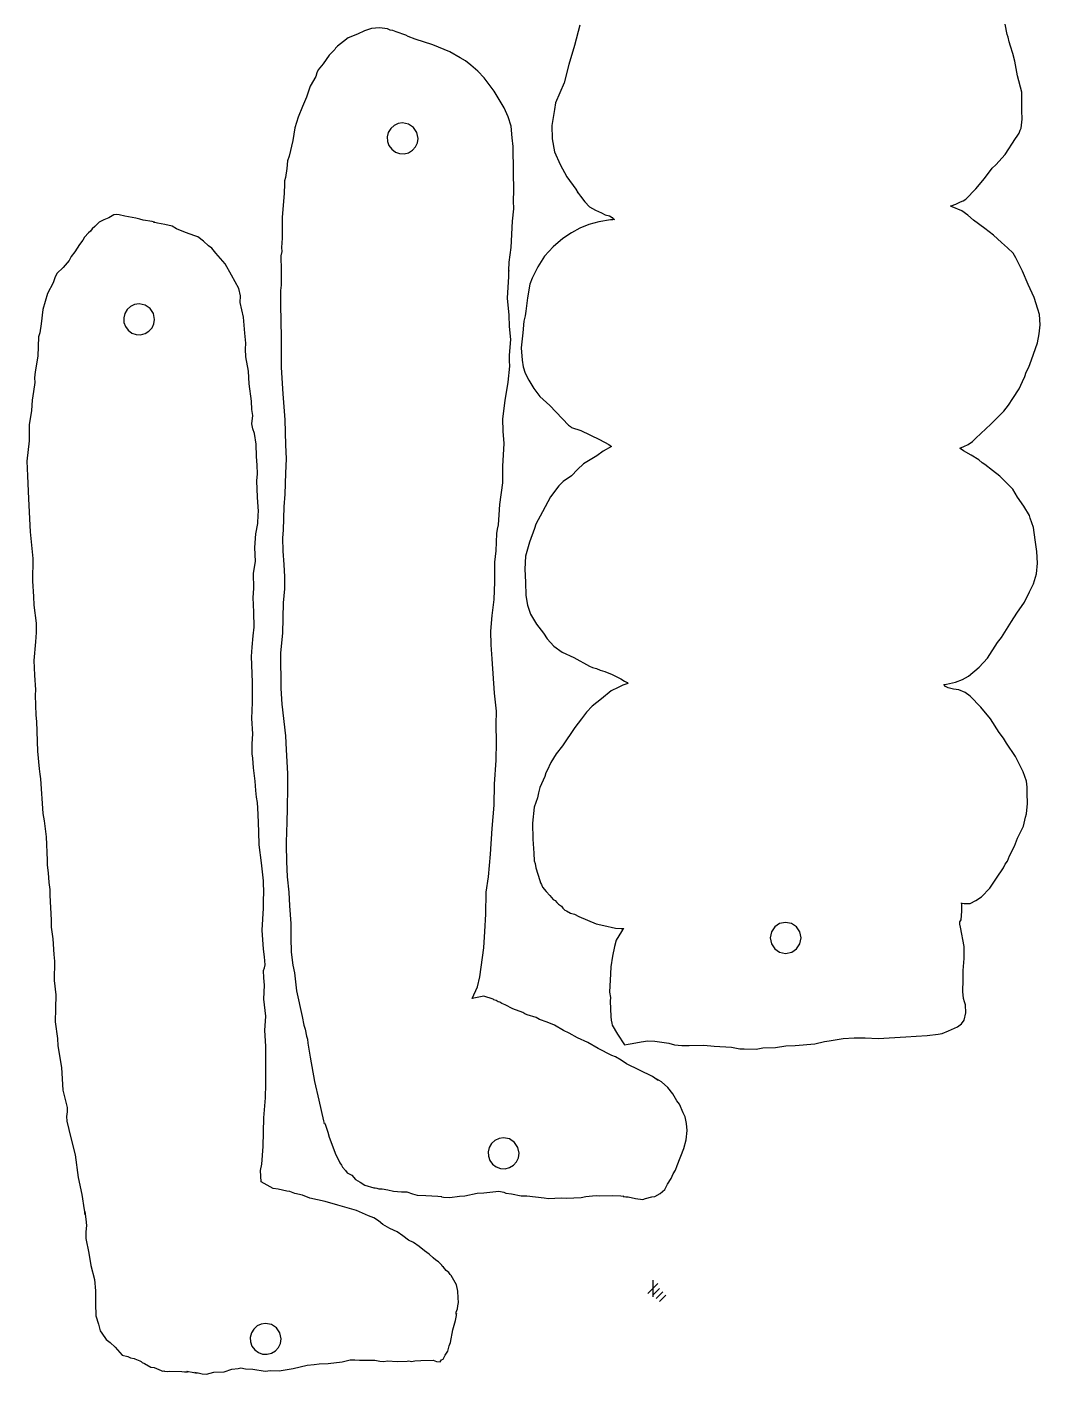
# Model space of a CAD drawing. Extents: x -104 to 747, y 152 to 800.
# Drawn here: x -101 to 62.5, y 283.2 to 500.7 of the extents above; entities that cross this region are included whole.
import ezdxf

# ---------------------------------------------------------------- set-up
doc = ezdxf.new("R2010")
doc.units = 0

msp = doc.modelspace()

# ---------------------------------------------------------------- linework, layer by layer
for p, q in [((-45.3972, 500.505), (-46.558588, 500.12275)), ((-44.118112, 500.583), (-45.3972, 500.505)), ((-42.8475, 500.424), (-44.118112, 500.583)), ((-42.8471, 500.419), (-42.8475, 500.424)), ((-42.4039, 500.24), (-42.8471, 500.419)), ((-11.7785, 501.058), (-12.6687, 497.771)), ((57.1965, 499.504), (56.8695, 501.189)), ((-49.9165, 498.381), (-50.8884, 497.656)), ((-49.1943, 498.982), (-49.9165, 498.381)), ((-47.6722, 499.598), (-49.1943, 498.982)), ((-46.558588, 500.12275), (-47.6722, 499.598)), ((-41.9471, 500.192), (-42.4039, 500.24)), ((-41.4112, 499.968), (-41.9471, 500.192)), ((-39.8618, 499.422), (-41.4112, 499.968)), ((-39.4897, 499.208), (-39.8618, 499.422)), ((-38.3645, 498.793), (-39.4897, 499.208)), ((-35.534325, 497.85375), (-38.3645, 498.793)), ((57.3779, 499.079), (57.1965, 499.504)), ((57.540762, 498.358875), (57.3779, 499.079)), ((57.7238, 497.623), (57.540762, 498.358875)), ((-52.2334, 496.212), (-53.2324, 494.782)), ((-51.3217, 497.099), (-52.2334, 496.212)), ((-51.207725, 497.332125), (-51.3217, 497.099)), ((-50.8884, 497.656), (-51.207725, 497.332125)), ((-32.7742, 496.751), (-35.534325, 497.85375)), ((-31.1168, 495.768), (-32.7742, 496.751)), ((-12.6687, 497.771), (-13.5778, 494.679)), ((58.122838, 496.43525), (57.7238, 497.623)), ((58.4327, 495.219), (58.122838, 496.43525)), ((-53.2324, 494.782), (-53.9959, 493.836)), ((-30.2428, 495.278), (-31.1168, 495.768)), ((-29.3975, 494.59), (-30.2428, 495.278)), ((-28.238712, 493.62875), (-29.3975, 494.59)), ((-13.5778, 494.679), (-14.3229, 491.735)), ((58.8689, 492.847), (58.4327, 495.219)), ((-54.4087, 492.756), (-55.3112, 491.165)), ((-54.232713, 493.329375), (-54.4087, 492.756)), ((-53.9959, 493.836), (-54.232713, 493.329375)), ((-27.2078, 492.531), (-28.238712, 493.62875)), ((-25.6325, 490.382), (-27.2078, 492.531)), ((-14.3229, 491.735), (-15.008125, 490.11925)), ((59.5594, 490.197), (58.8689, 492.847)), ((-55.3112, 491.165), (-55.8804, 489.425)), ((-23.97525, 487.672375), (-25.6325, 490.382)), ((-15.008125, 490.11925), (-15.686, 488.496)), ((59.5594, 489.199), (59.5594, 490.197)), ((-56.5655, 487.876), (-57.2395, 486.17975)), ((-55.8804, 489.425), (-56.5655, 487.876)), ((-23.339891, 486.217391), (-23.97525, 487.672375)), ((-15.8674, 487.416), (-16.3037, 484.815)), ((-15.686, 488.496), (-15.8674, 487.416)), ((59.5763, 487.253), (59.5594, 489.199)), ((-57.2395, 486.17975), (-57.7782, 484.44)), ((-40.3866, 485.247), (-41.119625, 485.13725)), ((-39.429838, 485.056875), (-40.3866, 485.247)), ((-22.8652, 484.695), (-23.339891, 486.217391)), ((59.4491, 484.406), (59.602475, 485.82575)), ((59.602475, 485.82575), (59.5763, 487.253)), ((-57.7782, 484.44), (-58.1187, 482.429)), ((-42.6962, 483.704), (-42.875341, 482.984891)), ((-42.314287, 484.339125), (-42.6962, 483.704)), ((-41.775475, 484.82575), (-42.314287, 484.339125)), ((-41.119625, 485.13725), (-41.775475, 484.82575)), ((-38.6188, 484.515), (-39.429838, 485.056875)), ((-38.076863, 483.704125), (-38.6188, 484.515)), ((-37.8866, 482.747), (-38.076863, 483.704125)), ((-22.6832, 482.82), (-22.8652, 484.695)), ((-16.3037, 484.815), (-16.2678, 482.662875)), ((58.5226, 482.738), (58.813, 483.081)), ((58.813, 483.081), (59.138363, 483.617)), ((59.138363, 483.617), (59.2859, 484.063)), ((59.2859, 484.063), (59.4491, 484.406)), ((-58.1187, 482.429), (-58.7296, 479.901)), ((-42.875341, 482.984891), (-42.8385, 482.259875)), ((-42.8385, 482.259875), (-42.595034, 481.575922)), ((-42.595034, 481.575922), (-42.1543, 480.98)), ((-42.1543, 480.98), (-41.558328, 480.53925)), ((-39.4298, 480.438), (-38.794602, 480.819875)), ((-38.794602, 480.819875), (-38.307913, 481.3585)), ((-38.307913, 481.3585), (-37.996367, 482.014125)), ((-37.996367, 482.014125), (-37.8866, 482.747)), ((-22.5564, 481.417), (-22.6832, 482.82)), ((-22.5058, 477.31), (-22.5564, 481.417)), ((-16.2678, 482.662875), (-15.8674, 480.579)), ((56.8685, 480.17), (58.5226, 482.738)), ((-58.9533, 479.107), (-59.0878, 477.874)), ((-58.7296, 479.901), (-58.9533, 479.107)), ((-41.558328, 480.53925), (-40.87425, 480.29575)), ((-40.87425, 480.29575), (-40.149072, 480.258875)), ((-40.149072, 480.258875), (-39.4298, 480.438)), ((-15.8674, 480.579), (-14.97225, 478.52575)), ((55.3781, 478.469), (56.8685, 480.17)), ((-59.0878, 477.874), (-59.3212, 476.408)), ((-22.4453, 474.349), (-22.5058, 477.31)), ((-14.97225, 478.52575), (-13.8869, 476.555)), ((-13.8869, 476.555), (-12.4325, 474.559)), ((53.5419, 476.244), (54.7962, 477.929)), ((54.7962, 477.929), (55.3781, 478.469)), ((-59.4608, 475.404), (-59.5285, 473.862)), ((-59.3212, 476.408), (-59.4635, 475.879)), ((-59.4635, 475.879), (-59.4608, 475.404)), ((-22.5069, 472.661), (-22.4453, 474.349)), ((-12.4325, 474.559), (-12.029286, 473.889344)), ((50.525, 472.94), (52.1244, 474.576)), ((52.1244, 474.576), (53.5419, 476.244)), ((-59.5285, 473.862), (-59.8516, 470.003)), ((-22.4565, 471.353), (-22.5069, 472.661)), ((-12.112063, 473.96275), (-12.159758, 474.044031)), ((-12.159758, 474.044031), (-11.6513, 473.398)), ((-12.029286, 473.889344), (-12.112063, 473.96275)), ((-11.6513, 473.398), (-10.999337, 472.504875)), ((-10.999337, 472.504875), (-10.2333, 471.713)), ((48.1444, 471.861), (48.91795, 472.142625)), ((48.91795, 472.142625), (49.6528, 472.515)), ((49.6528, 472.515), (50.093587, 472.649125)), ((50.093587, 472.649125), (50.525, 472.94)), ((-87.7988, 469.942), (-88.5958, 469.601875)), ((-87.0211, 470.413), (-87.7988, 469.942)), ((-86.584008, 470.478437), (-87.0217, 470.414)), ((-87.0217, 470.414), (-87.0211, 470.413)), ((-86.123713, 470.41275), (-86.584008, 470.478437)), ((-85.2489, 470.164), (-86.123713, 470.41275)), ((-83.4458, 469.854), (-85.2489, 470.164)), ((-59.8516, 470.003), (-59.8122, 466.649)), ((-22.6521, 469.381), (-22.4565, 471.353)), ((-10.2333, 471.713), (-9.275173, 471.1805)), ((-9.275173, 471.1805), (-8.27053, 470.732)), ((-8.27053, 470.732), (-7.70728, 470.421)), ((-7.70728, 470.421), (-7.01641, 470.225)), ((-7.01641, 470.225), (-6.54354, 469.963)), ((-6.54354, 469.963), (-6.387254, 469.735)), ((48.0354, 471.811), (48.1444, 471.861)), ((48.1076, 471.811), (48.0354, 471.811)), ((48.3262, 471.713), (48.1076, 471.811)), ((49.8528, 471.042), (48.3262, 471.713)), ((50.8364, 470.33575), (49.8528, 471.042)), ((51.7432, 469.538), (50.8364, 470.33575)), ((-90.4783, 468.129), (-90.7572, 467.757)), ((-90.0511, 468.497), (-90.4783, 468.129)), ((-89.3571, 469.201), (-90.0511, 468.497)), ((-88.5958, 469.601875), (-89.3571, 469.201)), ((-82.813563, 469.71875), (-83.4458, 469.854)), ((-82.257, 469.555), (-82.813563, 469.71875)), ((-80.8215, 469.323), (-82.257, 469.555)), ((-80.425984, 469.197594), (-80.8215, 469.323)), ((-80.605303, 469.195031), (-80.561225, 469.19725)), ((-79.9363, 469.064), (-80.605303, 469.195031)), ((-80.561225, 469.19725), (-80.425984, 469.197594)), ((-78.75045, 468.85775), (-79.9363, 469.064)), ((-77.6129, 468.557), (-78.75045, 468.85775)), ((-76.8843, 468.151), (-77.6129, 468.557)), ((-75.4143, 467.558), (-76.8843, 468.151)), ((-22.8506, 465.118), (-22.6521, 469.381)), ((-11.763346, 468.245625), (-13.146303, 467.491641)), ((-10.306134, 468.836297), (-11.763346, 468.245625)), ((-8.70677, 469.26), (-10.306134, 468.836297)), ((-6.81638, 469.587), (-8.70677, 469.26)), ((-6.45316, 469.62), (-6.81638, 469.587)), ((-6.21652, 469.653), (-6.45316, 469.62)), ((-6.387254, 469.735), (-6.18032, 469.636)), ((-6.18032, 469.636), (-6.21652, 469.653)), ((53.5787, 468.18), (51.7432, 469.538)), ((54.97255, 467.1025), (53.5787, 468.18)), ((-92.56, 465.633), (-93.326, 464.447)), ((-92.0116, 466.324), (-92.56, 465.633)), ((-91.7489, 466.777), (-92.0116, 466.324)), ((-91.0965, 467.506), (-91.7489, 466.777)), ((-90.7572, 467.757), (-91.0965, 467.506)), ((-73.9299, 466.984), (-75.4143, 467.558)), ((-73.4545, 466.828), (-73.9299, 466.984)), ((-72.539537, 466.169875), (-73.4545, 466.828)), ((-71.7097, 465.406), (-72.539537, 466.169875)), ((-59.8122, 466.649), (-59.9347, 465.122)), ((-14.5229, 466.578), (-16.108584, 465.256344)), ((-13.146303, 467.491641), (-14.5229, 466.578)), ((56.2866, 465.923), (54.97255, 467.1025)), ((57.24705, 465.091625), (56.2866, 465.923)), ((-93.9157, 463.68), (-94.2292, 463.018)), ((-93.326, 464.447), (-93.9157, 463.68)), ((-71.1653, 464.997), (-71.7097, 465.406)), ((-70.542, 464.186), (-71.1653, 464.997)), ((-69.0554, 462.479), (-70.542, 464.186)), ((-59.9093, 464.468), (-60.0281, 463.776)), ((-60.0281, 463.776), (-60.015738, 461.419125)), ((-59.9347, 465.122), (-59.9093, 464.468)), ((-23.1766, 462.748), (-22.8506, 465.118)), ((-17.46385, 463.729), (-18.589016, 462.023156)), ((-16.108584, 465.256344), (-17.46385, 463.729)), ((58.1406, 464.189), (57.24705, 465.091625)), ((58.613, 463.436), (58.1406, 464.189)), ((59.67365, 461.324875), (58.613, 463.436)), ((-95.168775, 461.91375), (-96.2021, 460.91)), ((-94.2292, 463.018), (-95.168775, 461.91375)), ((-67.9939, 460.671), (-69.0554, 462.479)), ((-60.015738, 461.419125), (-59.9724, 459.063)), ((-23.2689, 460.436), (-23.2198, 461.397578)), ((-23.258662, 461.414609), (-23.1766, 462.748)), ((-23.25838, 461.292689), (-23.258662, 461.414609)), ((-23.244725, 461.344125), (-23.25838, 461.292689)), ((-23.2198, 461.397578), (-23.244725, 461.344125)), ((-18.589016, 462.023156), (-19.4844, 460.166)), ((60.5762, 459.135), (59.67365, 461.324875)), ((-96.7832, 459.445), (-97.7005, 457.713)), ((-96.548525, 460.203), (-96.7832, 459.445)), ((-96.2021, 460.91), (-96.548525, 460.203)), ((-66.8416, 458.498), (-67.9939, 460.671)), ((-59.9724, 459.063), (-60.0827, 458.159)), ((-23.4426, 456.959), (-23.2689, 460.436)), ((-19.8662, 459.184), (-20.224638, 457.02325)), ((-19.4844, 460.166), (-19.8662, 459.184)), ((61.5755, 457.057), (60.5762, 459.135)), ((-97.7005, 457.713), (-98.075, 456.422)), ((-66.5531, 457.322), (-66.8416, 458.498)), ((-66.6033, 456.261), (-66.5531, 457.322)), ((-60.0827, 458.159), (-60.0853, 455.884)), ((-23.1897, 454.186), (-23.4426, 456.959)), ((-20.224638, 457.02325), (-20.4843, 454.849)), ((62.1394, 455.176), (61.5755, 457.057)), ((-98.4786, 455.091), (-98.7277, 452.791)), ((-98.075, 456.422), (-98.4786, 455.091)), ((-84.84933, 455.113125), (-85.2313, 454.478)), ((-84.310487, 455.59975), (-84.84933, 455.113125)), ((-83.654627, 455.91125), (-84.310487, 455.59975)), ((-82.9216, 456.021), (-83.654627, 455.91125)), ((-81.964838, 455.830875), (-82.9216, 456.021)), ((-81.1538, 455.289), (-81.964838, 455.830875)), ((-80.6119, 454.47775), (-81.1538, 455.289)), ((-66.0796, 453.897), (-66.6033, 456.261)), ((-60.0853, 455.884), (-59.989, 450.599)), ((-20.4843, 454.849), (-20.6295, 454.081)), ((62.4118, 454.325), (62.1394, 455.176)), ((-98.7277, 452.791), (-98.9754, 451.324)), ((-85.2313, 454.478), (-85.410383, 453.758891)), ((-85.410383, 453.758891), (-85.373513, 453.033875)), ((-85.373513, 453.033875), (-85.130036, 452.349922)), ((-80.842925, 452.1325), (-80.531369, 452.788125)), ((-80.4216, 453.521), (-80.6119, 454.47775)), ((-80.531369, 452.788125), (-80.4216, 453.521)), ((-65.8783, 451.285), (-66.0796, 453.897)), ((-23.1548, 452.354), (-23.1897, 454.186)), ((-20.8295, 453.246), (-21.0109, 451.332)), ((-20.6295, 454.081), (-20.8295, 453.246)), ((62.383803, 451.166719), (62.5026, 452.64)), ((62.5026, 452.64), (62.4118, 454.325)), ((-99.1464, 450.69), (-99.229688, 449.143375)), ((-98.9754, 451.324), (-99.1464, 450.69)), ((-85.130036, 452.349922), (-84.6893, 451.754)), ((-84.6893, 451.754), (-84.09333, 451.31325)), ((-84.09333, 451.31325), (-83.409263, 451.06975)), ((-83.409263, 451.06975), (-82.684114, 451.032875)), ((-82.684114, 451.032875), (-81.9649, 451.212)), ((-81.9649, 451.212), (-81.329644, 451.593875)), ((-81.329644, 451.593875), (-80.842925, 452.1325)), ((-65.6921, 449.688), (-65.8783, 451.285)), ((-59.989, 450.599), (-59.9996, 445.721)), ((-22.9093, 450.252), (-23.1548, 452.354)), ((-21.0109, 451.332), (-21.2476, 448.895)), ((62.0707, 449.7465), (62.383803, 451.166719)), ((-99.229688, 449.143375), (-99.2931, 447.593)), ((-65.7606, 448.725), (-65.6921, 449.688)), ((-65.7187, 447.482), (-65.7606, 448.725)), ((-23.1216, 447.755), (-22.9093, 450.252)), ((-21.2476, 448.895), (-21.0837, 446.949)), ((61.1213, 446.964), (62.0707, 449.7465)), ((-99.2931, 447.593), (-99.7006, 445.061)), ((-65.259, 445.155), (-65.7187, 447.482)), ((-23.1216, 446.806), (-23.1216, 447.755)), ((-23.1067, 445.955), (-23.1216, 446.806)), ((-21.0837, 446.949), (-20.923538, 445.869375)), ((60.6852, 445.787), (61.1213, 446.964)), ((-99.7006, 445.061), (-99.786175, 444.07075)), ((-99.786175, 444.07075), (-99.745, 443.319)), ((-65.1828, 443.086), (-65.259, 445.155)), ((-59.9996, 445.721), (-59.721288, 441.500125)), ((-23.3332, 443.36), (-23.1067, 445.955)), ((-20.923538, 445.869375), (-20.6295, 444.822)), ((-20.6295, 444.822), (-19.9934, 443.694)), ((59.6853, 443.497), (60.049, 444.266)), ((60.049, 444.266), (60.2672, 444.969)), ((60.2672, 444.969), (60.6852, 445.787)), ((-99.956887, 441.892375), (-100.202, 440.477)), ((-99.745, 443.319), (-99.956887, 441.892375)), ((-64.8037, 440.326), (-65.1828, 443.086)), ((-23.829337, 440.403875), (-23.3332, 443.36)), ((-19.9934, 443.694), (-19.2131, 442.32875)), ((-19.2131, 442.32875), (-18.2669, 441.076)), ((58.1219, 440.749), (59.1587, 442.303)), ((59.1587, 442.303), (59.6853, 443.497)), ((-100.202, 440.477), (-100.279, 438.811)), ((-64.7429, 438.988), (-64.8037, 440.326)), ((-59.721288, 441.500125), (-59.4171, 437.28)), ((-24.2123, 437.432), (-23.829337, 440.403875)), ((-18.2669, 441.076), (-16.6307, 439.588)), ((-16.6307, 439.588), (-13.5958, 436.447)), ((56.6502, 438.671), (57.419387, 439.685625)), ((57.419387, 439.685625), (58.1219, 440.749)), ((-100.279, 438.811), (-100.656, 436.502)), ((-64.585, 438.002), (-64.7429, 438.988)), ((-64.7089, 436.66), (-64.585, 438.002)), ((-24.157387, 435.437875), (-24.2123, 437.432)), ((54.56, 436.61), (56.6502, 438.671)), ((-100.656, 436.502), (-100.693, 433.877)), ((-64.555412, 435.85775), (-64.7089, 436.66)), ((-64.3198, 435.069), (-64.555412, 435.85775)), ((-59.4171, 437.28), (-59.2774, 433.243)), ((-24.0211, 433.446), (-24.157387, 435.437875)), ((-13.5958, 436.447), (-13.3048, 436.218)), ((-13.3048, 436.218), (-13.1054, 436.038)), ((-13.1054, 436.038), (-11.6146, 435.581)), ((-11.6146, 435.581), (-8.63396, 434.092)), ((52.1426, 434.32), (54.56, 436.61)), ((-100.693, 433.877), (-101.029, 430.609)), ((-64.04, 433.374), (-64.3198, 435.069)), ((-63.9771, 431.369), (-64.04, 433.374)), ((-59.2774, 433.243), (-59.2063, 430.97)), ((-24.120137, 431.6165), (-24.0211, 433.446)), ((-8.63396, 434.092), (-7.08922, 433.323)), ((-6.68938, 433.012), (-8.01589, 432.244)), ((-7.08922, 433.323), (-6.68938, 433.012)), ((49.5799, 432.717), (50.227412, 432.962125)), ((50.227412, 432.962125), (50.9071, 433.322)), ((50.9071, 433.322), (51.61635, 433.779)), ((51.61635, 433.779), (52.1426, 434.32)), ((-63.870038, 429.9745), (-63.9771, 431.369)), ((-59.2063, 430.97), (-59.2994, 428.691)), ((-24.2245, 429.787), (-24.120137, 431.6165)), ((-9.03379, 431.475), (-11.1784, 430.166)), ((-8.01589, 432.244), (-9.03379, 431.475)), ((49.6348, 432.652), (49.5799, 432.717)), ((50.1432, 432.308), (49.6348, 432.652)), ((51.4111, 431.60725), (50.1432, 432.308)), ((52.6334, 430.836), (51.4111, 431.60725)), ((53.1425, 430.362), (52.6334, 430.836)), ((-101.029, 430.609), (-100.935, 428.26)), ((-63.8328, 428.58), (-63.870038, 429.9745)), ((-59.2994, 428.691), (-59.4038, 425.282)), ((-24.2097, 427.103), (-24.2245, 429.787)), ((-12.181225, 429.2475), (-13.123, 428.269)), ((-11.1784, 430.166), (-12.181225, 429.2475)), ((53.5967, 430.1), (53.1425, 430.362)), ((54.8509, 429.102), (53.5967, 430.1)), ((55.9962, 428.203), (54.8509, 429.102)), ((-100.935, 428.26), (-100.773, 424.54)), ((-63.9268, 427.46), (-63.8328, 428.58)), ((-63.8258, 424.796), (-63.9268, 427.46)), ((-24.6932, 423.63), (-24.2097, 427.103)), ((-15.159, 426.633), (-16.5223, 424.833)), ((-14.4863, 427.32), (-15.159, 426.633)), ((-13.123, 428.269), (-14.4863, 427.32)), ((56.9413, 427.303), (55.9962, 428.203)), ((58.0864, 426.093), (56.9413, 427.303)), ((-100.773, 424.54), (-100.494, 419.193)), ((-63.663, 422.477), (-63.8258, 424.796)), ((-59.4038, 425.282), (-59.5617, 423.263)), ((-16.5223, 424.833), (-17.8126, 422.429)), ((58.8497, 424.784), (58.0864, 426.093)), ((59.8632, 423.35075), (58.8497, 424.784)), ((-63.7223, 421.932), (-63.663, 422.477)), ((-59.5617, 423.263), (-59.6518, 419.494)), ((-24.7827, 421.969875), (-24.6932, 423.63)), ((-17.8126, 422.429), (-18.9029, 420.45)), ((60.7756, 421.856), (59.8632, 423.35075)), ((-64.0635, 418.88), (-63.7587, 420.524)), ((-63.7587, 420.524), (-63.7223, 421.932)), ((-25.09805, 419.6105), (-24.9283, 420.315)), ((-24.9283, 420.315), (-24.7827, 421.969875)), ((-18.9029, 420.45), (-19.085, 419.763)), ((60.9214, 421.415), (60.7756, 421.856)), ((61.4303, 419.91), (60.9214, 421.415)), ((61.7207, 417.897), (61.4303, 419.91)), ((-100.494, 419.193), (-100.105, 414.884)), ((-64.2212, 416.681), (-64.0635, 418.88)), ((-59.6518, 419.494), (-59.7856, 418.261)), ((-59.7856, 418.261), (-59.728313, 416.08625)), ((-25.3112, 416.126), (-25.1838, 418.93)), ((-25.1838, 418.93), (-25.09805, 419.6105)), ((-19.085, 419.763), (-19.918813, 417.555375)), ((61.97455, 416.023125), (61.7207, 417.897)), ((-64.1611, 414.408), (-64.2212, 416.681)), ((-59.728313, 416.08625), (-59.5439, 413.916)), ((-25.4952, 414.302), (-25.3112, 416.126)), ((-19.918813, 417.555375), (-20.5385, 415.281)), ((62.1027, 414.135), (61.97455, 416.023125)), ((-100.105, 414.884), (-100.12, 411.214)), ((-64.4392, 412.536), (-64.1611, 414.408)), ((-59.5439, 413.916), (-59.430025, 411.946625)), ((-25.4994, 411.142), (-25.4952, 414.302)), ((-20.5385, 415.281), (-20.658887, 413.189)), ((61.915562, 412.4385), (62.1027, 414.135)), ((-100.12, 411.214), (-99.9505, 408.762)), ((-64.3939, 410.06), (-64.4392, 412.536)), ((-59.430025, 411.946625), (-59.4453, 409.975)), ((-20.658887, 413.189), (-20.5554, 411.094)), ((61.4303, 410.799), (61.915562, 412.4385)), ((-64.5167, 408.619), (-64.3939, 410.06)), ((-59.4453, 409.975), (-59.6686, 407.756)), ((-25.6241, 408.273), (-25.4994, 411.142)), ((-20.5554, 411.094), (-20.5188, 408.901)), ((60.0123, 407.838), (60.7756, 409.49)), ((60.7756, 409.49), (61.4303, 410.799)), ((-99.9505, 408.762), (-99.898, 407.372)), ((-99.898, 407.372), (-99.5225, 404.445)), ((-64.418425, 406.211125), (-64.5167, 408.619)), ((-59.6686, 407.756), (-59.8042, 402.824)), ((-25.919075, 405.717625), (-25.6241, 408.273)), ((-20.5188, 408.901), (-20.231275, 407.379375)), ((-20.231275, 407.379375), (-19.7555, 405.908)), ((58.7586, 406.055), (60.0123, 407.838)), ((-64.3416, 403.801), (-64.418425, 406.211125)), ((-26.171, 403.16), (-25.919075, 405.717625)), ((-19.7555, 405.908), (-18.803213, 404.312)), ((56.305, 402.129), (57.9046, 404.73)), ((57.9046, 404.73), (58.7586, 406.055)), ((-99.528777, 402.936656), (-99.659938, 401.436)), ((-99.5225, 404.445), (-99.528777, 402.936656)), ((-64.5127, 402.417), (-64.3416, 403.801)), ((-59.8042, 402.824), (-60.0805, 399.637)), ((-26.106725, 400.93625), (-26.171, 403.16)), ((-18.803213, 404.312), (-17.6653, 402.833)), ((-17.6653, 402.833), (-17.0839, 401.95)), ((-99.659938, 401.436), (-99.908, 398.433)), ((-64.7825, 399.095), (-64.6511, 400.588)), ((-64.6511, 400.588), (-64.5127, 402.417)), ((-25.9259, 398.717), (-26.106725, 400.93625)), ((-17.0839, 401.95), (-15.9679, 400.74)), ((-15.9679, 400.74), (-14.6485, 399.758)), ((54.033, 398.825), (55.6323, 401.311)), ((55.6323, 401.311), (56.305, 402.129)), ((-99.908, 398.433), (-99.78995, 396.064625)), ((-64.6242, 394.925), (-64.7825, 399.095)), ((-60.0805, 399.637), (-60.0223, 393.927)), ((-25.5633, 393.133), (-25.9259, 398.717)), ((-14.6485, 399.758), (-12.7399, 398.924)), ((-12.7399, 398.924), (-10.232, 397.501)), ((52.6696, 397.369), (54.033, 398.825)), ((-99.78995, 396.064625), (-99.6398, 393.7)), ((-10.232, 397.501), (-9.720833, 397.287)), ((-9.720833, 397.287), (-9.08692, 397.124)), ((-9.08692, 397.124), (-8.50569, 396.879)), ((-8.50569, 396.879), (-7.734748, 396.642625)), ((-7.734748, 396.642625), (-6.57868, 396.176)), ((-6.57868, 396.176), (-5.17914, 395.488)), ((50.9294, 395.903125), (52.6696, 397.369)), ((-64.602, 391.627), (-64.6242, 394.925)), ((-60.0223, 393.927), (-59.8696, 391.395)), ((-5.59718, 394.082), (-6.72431, 393.526)), ((-4.822696, 394.46375), (-5.59718, 394.082)), ((-5.17914, 395.488), (-4.57928, 395.063)), ((-4.05266, 394.736), (-4.822696, 394.46375)), ((-4.57928, 395.063), (-4.14304, 394.851)), ((-4.14304, 394.851), (-4.05266, 394.736)), ((46.9811, 394.539), (47.3991, 394.588)), ((47.263325, 394.239), (46.9811, 394.539)), ((47.6534, 394.032), (47.263325, 394.239)), ((47.3991, 394.588), (48.8709, 394.948)), ((48.519575, 393.792875), (47.6534, 394.032)), ((49.4165, 393.673), (48.519575, 393.792875)), ((48.8709, 394.948), (49.975422, 395.368047)), ((49.975422, 395.368047), (50.9294, 395.903125)), ((-99.6398, 393.7), (-99.6917, 392.84)), ((-99.6917, 392.84), (-99.6045, 389.589)), ((-64.7436, 389.065), (-64.602, 391.627)), ((-25.2333, 390.248), (-25.5633, 393.133)), ((-8.30566, 392.25), (-9.77738, 391.072)), ((-6.72431, 393.526), (-8.30566, 392.25)), ((50.393512, 393.280875), (49.4165, 393.673)), ((51.2341, 392.642), (50.393512, 393.280875)), ((52.9619, 390.885375), (51.2341, 392.642)), ((-99.6045, 389.589), (-99.4965, 388.576)), ((-59.8696, 391.395), (-59.2702, 386.278)), ((-25.2765, 388.086), (-25.2333, 390.248)), ((-10.718285, 390.091), (-11.5406, 389.011)), ((-9.77738, 391.072), (-10.718285, 390.091)), ((54.5238, 388.978), (52.9619, 390.885375)), ((-99.4965, 388.576), (-99.3041, 383.762)), ((-64.5461, 386.569), (-64.7436, 389.065)), ((-25.236987, 385.2125), (-25.2765, 388.086)), ((-12.5767, 387.621), (-14.5941, 384.627)), ((-11.5406, 389.011), (-12.5767, 387.621)), ((55.9232, 386.819), (54.5238, 388.978)), ((-64.656325, 384.962125), (-64.5461, 386.569)), ((-59.2702, 386.278), (-59.1656, 384.023)), ((-25.2892, 382.339), (-25.236987, 385.2125)), ((56.5774, 385.902), (55.9232, 386.819)), ((57.0683, 385.085), (56.5774, 385.902)), ((58.5582, 382.91), (57.0683, 385.085)), ((-99.3041, 383.762), (-99.0586, 380.926)), ((-64.689, 383.356), (-64.656325, 384.962125)), ((-64.563, 382.631), (-64.689, 383.356)), ((-59.1656, 384.023), (-58.961, 380.168)), ((-15.58485, 383.32875), (-16.4478, 381.945)), ((-14.5941, 384.627), (-15.58485, 383.32875)), ((59.7581, 380.456), (58.5582, 382.91)), ((-99.0586, 380.926), (-98.970417, 380.083906)), ((-64.4758, 381.064), (-64.563, 382.631)), ((-64.1816, 378.922), (-64.4758, 381.064)), ((-25.5748, 378.465), (-25.2892, 382.339)), ((-16.4478, 381.945), (-17.0477, 380.636)), ((-98.970417, 380.083906), (-98.947962, 380.07075)), ((-98.947962, 380.07075), (-98.923727, 380.079719)), ((-98.923727, 380.079719), (-98.8302, 379.304)), ((-98.8302, 379.304), (-98.4526, 373.742)), ((-64.1033, 377.403), (-64.1816, 378.922)), ((-58.961, 380.168), (-58.9483, 377.467)), ((-17.4291, 379.704), (-18.2472, 377.921)), ((-17.2657, 380.276), (-17.4291, 379.704)), ((-17.0477, 380.636), (-17.2657, 380.276)), ((60.3214, 378.951), (59.7581, 380.456)), ((60.437875, 377.97325), (60.3214, 378.951)), ((-63.9539, 376.366), (-64.1033, 377.403)), ((-58.9483, 377.467), (-59.0524, 375.008)), ((-25.6061, 375.043), (-25.5748, 378.465)), ((-18.431463, 377.030875), (-18.6284, 376.269)), ((-18.2472, 377.921), (-18.431463, 377.030875)), ((60.4486, 376.988), (60.437875, 377.97325)), ((60.471587, 375.331875), (60.4486, 376.988)), ((-63.8146, 375.476), (-63.9539, 376.366)), ((-63.7024, 373.597), (-63.8146, 375.476)), ((-59.0524, 375.008), (-59.0566, 371.849)), ((-25.9145, 371.282), (-25.6061, 375.043)), ((-19.1741, 374.714), (-19.430837, 372.152)), ((-18.6284, 376.269), (-19.1741, 374.714)), ((60.3214, 373.684), (60.471587, 375.331875)), ((-98.4526, 373.742), (-98.225, 372.504)), ((-98.225, 372.504), (-97.9262, 369.962)), ((-63.5815, 370.737), (-63.7024, 373.597)), ((-19.430837, 372.152), (-19.3923, 369.578)), ((59.8309, 371.672), (60.1395, 373.111)), ((60.1395, 373.111), (60.3214, 373.684)), ((-97.9262, 369.962), (-97.7551, 366.194)), ((-63.5443, 368.676), (-63.5815, 370.737)), ((-59.1402, 371.19), (-59.18755, 368.579375)), ((-59.0566, 371.849), (-59.1402, 371.19)), ((-26.2079, 367.129), (-25.9145, 371.282)), ((58.8676, 369.709), (59.8309, 371.672)), ((-63.175925, 365.762875), (-63.5443, 368.676)), ((-59.18755, 368.579375), (-59.1551, 365.968)), ((-19.3923, 369.578), (-19.2285, 367.305)), ((57.5587, 366.863), (58.3768, 368.433)), ((58.3768, 368.433), (58.8676, 369.709)), ((-97.7551, 366.194), (-97.7594, 365.376)), ((-62.8542, 362.843), (-63.175925, 365.762875)), ((-59.1551, 365.968), (-59.00455, 363.4915)), ((-26.5402, 363.499), (-26.2079, 367.129)), ((-19.2285, 367.305), (-19.1375, 366.094)), ((-19.1375, 366.094), (-18.9743, 365.62)), ((-18.9743, 365.62), (-18.8651, 364.949)), ((56.5956, 364.949), (56.8685, 365.538)), ((56.8685, 365.538), (57.2503, 366.028)), ((57.2503, 366.028), (57.5587, 366.863)), ((-97.7594, 365.376), (-97.5892, 364.143)), ((-97.5892, 364.143), (-97.484, 362.579)), ((-59.00455, 363.4915), (-58.7451, 361.024)), ((-26.8801, 361.03), (-26.5402, 363.499)), ((-18.8651, 364.949), (-18.2652, 362.872)), ((55.4503, 363.297), (56.5956, 364.949)), ((-97.484, 362.579), (-97.3542, 361.454)), ((-97.3542, 361.454), (-97.3373, 360.524)), ((-62.7865, 360.722), (-62.8542, 362.843)), ((-18.2652, 362.872), (-18.127913, 362.496)), ((-18.127913, 362.496), (-17.9562, 362.234)), ((-17.9562, 362.234), (-17.811, 361.825)), ((-17.811, 361.825), (-17.241912, 361.12725)), ((53.0697, 360.254), (54.381988, 361.6735)), ((54.381988, 361.6735), (55.4503, 363.297)), ((-97.3373, 360.524), (-97.1337, 356.495)), ((-62.8722, 359.938), (-62.7865, 360.722)), ((-62.8212, 359.176625), (-62.8722, 359.938)), ((-62.8299, 358.413), (-62.8212, 359.176625)), ((-58.7451, 361.024), (-58.6759, 358.8)), ((-26.9599, 357.458), (-26.8801, 361.03)), ((-17.241912, 361.12725), (-16.6114, 360.467)), ((-16.6114, 360.467), (-16.0658, 359.846)), ((-16.0658, 359.846), (-15.7754, 359.65)), ((-15.7754, 359.65), (-15.503675, 359.35475)), ((-15.503675, 359.35475), (-15.2117, 359.061)), ((-15.2117, 359.061), (-14.7575, 358.734)), ((49.8346, 359.223), (49.8346, 359.289)), ((49.8346, 359.289), (49.843, 359.224)), ((49.843, 359.223), (49.8346, 359.223)), ((49.843, 359.224), (50.2708, 359.158)), ((49.8708, 359.01), (49.843, 359.223)), ((49.8708, 357.947), (49.8708, 359.01)), ((50.2708, 359.158), (51.1975, 359.175)), ((51.1975, 359.175), (52.1426, 359.649)), ((52.1426, 359.649), (53.0697, 360.254)), ((-63.0371, 354.87), (-62.8299, 358.413)), ((-58.6759, 358.8), (-58.4185, 355.929)), ((-27.1424, 354.668), (-26.9599, 357.458)), ((-14.7575, 358.734), (-14.540463, 358.43375)), ((-14.540463, 358.43375), (-14.2122, 358.096)), ((-14.2122, 358.096), (-13.9214, 357.981)), ((-13.9214, 357.981), (-13.3033, 357.637)), ((-13.3033, 357.637), (-12.667, 357.441)), ((-12.667, 357.441), (-11.922, 357.065)), ((-11.922, 357.065), (-9.12312, 355.92)), ((49.7618, 356.54), (49.8708, 357.947)), ((-97.1337, 356.495), (-97.1146, 355.366)), ((-97.1146, 355.366), (-96.8289, 353.454)), ((-62.8394, 351.808), (-63.0371, 354.87)), ((-58.4185, 355.929), (-58.431475, 353.615)), ((-27.2573, 352.012), (-27.1424, 354.668)), ((-9.12312, 355.92), (-7.92382, 355.626)), ((-7.92382, 355.626), (-6.03343, 355.184)), ((-6.03343, 355.184), (-5.12496, 355.167)), ((-5.07013, 354.643), (-5.90622, 353.269)), ((-5.12496, 355.167), (-4.797695, 355.1585)), ((-4.923715, 354.944125), (-5.07013, 354.643)), ((-4.68871, 355.15), (-4.923715, 354.944125)), ((-4.797695, 355.1585), (-4.68871, 355.15)), ((19.669537, 355.3945), (19.133764, 354.599812)), ((20.464192, 355.930437), (19.669537, 355.3945)), ((21.4373, 356.127), (20.464192, 355.930437)), ((22.393988, 355.936375), (21.4373, 356.127)), ((23.2051, 355.394), (22.393988, 355.936375)), ((23.747, 354.583625), (23.2051, 355.394)), ((49.555975, 355.845125), (49.5799, 356.23)), ((49.6528, 355.362), (49.555975, 355.845125)), ((49.5799, 356.23), (49.7618, 356.54)), ((50.2522, 352.238), (49.6528, 355.362)), ((-96.8289, 353.454), (-96.6706, 350.968)), ((-58.431475, 353.615), (-58.384, 351.298)), ((-5.90622, 353.269), (-6.19726, 352.255)), ((19.133764, 354.599812), (18.9373, 353.627)), ((18.9373, 353.627), (19.133764, 352.653766)), ((19.133764, 352.653766), (19.669537, 351.859125)), ((23.205063, 351.859125), (23.740836, 352.653766)), ((23.740836, 352.653766), (23.9373, 353.627)), ((23.9373, 353.627), (23.747, 354.583625)), ((-96.6706, 350.968), (-96.5829, 349.868)), ((-62.65925, 350.552125), (-62.8394, 351.808)), ((-62.5823, 349.291), (-62.65925, 350.552125)), ((-58.384, 351.298), (-58.1027, 349.214)), ((-27.9302, 347.32), (-27.2573, 352.012)), ((-6.50565, 350.701), (-6.7967, 348.967)), ((-6.19726, 352.255), (-6.50565, 350.701)), ((19.669537, 351.859125), (20.464192, 351.323422)), ((20.464192, 351.323422), (21.4373, 351.127)), ((21.4373, 351.127), (22.410408, 351.323422)), ((22.410408, 351.323422), (23.205063, 351.859125)), ((50.107, 348.378), (50.256512, 350.306125)), ((50.256512, 350.306125), (50.2522, 352.238)), ((-96.5829, 349.868), (-96.6555, 346.769)), ((-62.8208, 348.343), (-62.686475, 348.80725)), ((-62.792775, 347.160375), (-62.8208, 348.343)), ((-62.686475, 348.80725), (-62.5823, 349.291)), ((-58.1027, 349.214), (-57.818, 347.964)), ((-6.7967, 348.967), (-6.81363, 347.822)), ((50.0901, 346.856), (50.107, 348.378)), ((-96.6555, 346.769), (-96.3766, 344.423)), ((-62.6701, 345.989), (-62.792775, 347.160375)), ((-62.7829, 343.749), (-62.6701, 345.989)), ((-57.818, 347.964), (-57.5242, 345.095)), ((-28.317238, 345.712625), (-27.9302, 347.32)), ((-6.81363, 347.822), (-6.99503, 344.845)), ((50.0539, 344.976), (50.0901, 346.856)), ((-96.3766, 344.423), (-96.413962, 342.24775)), ((-62.4815, 341.007), (-62.7829, 343.749)), ((-57.5242, 345.095), (-56.5816, 340.957)), ((-29.1578, 343.818), (-28.317238, 345.712625)), ((-29.1552, 343.821), (-29.1578, 343.818)), ((-27.2957, 344.188), (-29.1552, 343.821)), ((-25.7698, 343.756), (-27.2957, 344.188)), ((-25.6553, 343.629), (-25.7698, 343.756)), ((-6.99503, 344.845), (-6.83162, 343.978)), ((-6.83162, 343.978), (-6.88644, 343.422)), ((50.1445, 343.814), (50.0539, 344.976)), ((50.326112, 343.324125), (50.1445, 343.814)), ((-96.413962, 342.24775), (-96.4604, 340.071)), ((-25.2878, 343.53), (-25.6553, 343.629)), ((-24.9515, 343.297), (-25.2878, 343.53)), ((-24.6945, 343.241), (-24.9515, 343.297)), ((-24.3773, 343.04), (-24.6945, 343.241)), ((-23.8422, 342.832), (-24.3773, 343.04)), ((-22.5794, 342.177), (-23.8422, 342.832)), ((-20.9929, 341.6), (-22.5794, 342.177)), ((-20.642713, 341.37375), (-20.9929, 341.6)), ((-6.88644, 343.422), (-6.75881, 340.919)), ((50.4535, 342.817), (50.326112, 343.324125)), ((50.51915, 341.548625), (50.4535, 342.817)), ((-96.4604, 340.071), (-96.0764, 337.379)), ((-62.6136, 338.68), (-62.4815, 341.007)), ((-56.5816, 340.957), (-56.3452, 339.542)), ((-56.3452, 339.542), (-56.1378, 338.895)), ((-20.2872, 341.218), (-20.642713, 341.37375)), ((-18.8322, 340.751), (-20.2872, 341.218)), ((-18.2919, 340.428), (-18.8322, 340.751)), ((-17.078, 339.99475), (-18.2919, 340.428)), ((-15.874, 339.524), (-17.078, 339.99475)), ((-14.4033, 338.647), (-15.874, 339.524)), ((-6.75881, 340.919), (-6.74187, 340.314)), ((-6.74187, 340.314), (-6.59667, 339.856)), ((-6.59667, 339.856), (-6.57974, 339.545)), ((-6.57974, 339.545), (-5.70746, 338.089)), ((49.161725, 339.2475), (49.826847, 339.73125)), ((49.826847, 339.73125), (50.2353, 340.314)), ((50.2353, 340.314), (50.51915, 341.548625)), ((-96.0764, 337.379), (-96.0229, 336.173)), ((-62.4785, 336.122), (-62.6136, 338.68)), ((-56.1378, 338.895), (-55.9119, 337.758)), ((-55.9119, 337.758), (-55.7299, 337.29)), ((-55.7299, 337.29), (-55.6681, 336.638)), ((-13.497, 338.257), (-14.4033, 338.647)), ((-12.176, 337.507), (-13.497, 338.257)), ((-10.5095, 336.737), (-12.176, 337.507)), ((-5.70746, 338.089), (-4.56235, 336.355)), ((28.462, 336.977), (30.7336, 337.369)), ((30.7336, 337.369), (32.502725, 337.503)), ((32.502725, 337.503), (34.2777, 337.484)), ((34.2777, 337.484), (36.368, 337.369)), ((36.368, 337.369), (40.839, 337.648)), ((40.839, 337.648), (42.5293, 337.778)), ((42.5293, 337.778), (44.297737, 337.838875)), ((44.297737, 337.838875), (46.0553, 338.073)), ((46.0553, 338.073), (46.7275, 338.187)), ((46.7275, 338.187), (47.7274, 338.613)), ((47.7274, 338.613), (49.161725, 339.2475)), ((-96.0229, 336.173), (-95.4507, 332.718)), ((-62.4828, 332.303), (-62.4785, 336.122)), ((-55.6681, 336.638), (-55.3239, 334.344)), ((-8.83356, 335.737), (-10.5095, 336.737)), ((-6.64366, 334.611), (-8.83356, 335.737)), ((-4.56235, 336.355), (-3.9991, 336.486)), ((-3.9991, 336.486), (-3.34484, 336.552)), ((-3.34484, 336.552), (-1.90869, 336.862)), ((-1.90869, 336.862), (-0.787021, 336.981391)), ((-0.787021, 336.981391), (0.342567, 336.943375)), ((0.342567, 336.943375), (2.58033, 336.601)), ((2.58033, 336.601), (3.48943, 336.372)), ((3.48943, 336.372), (4.672238, 336.248062)), ((4.672238, 336.248062), (5.851334, 336.26175)), ((5.851334, 336.26175), (8.21467, 336.306)), ((8.21467, 336.306), (9.88704, 336.159)), ((9.88704, 336.159), (12.6857, 335.979)), ((12.6857, 335.979), (14.067, 335.701)), ((14.067, 335.701), (14.7393, 335.734)), ((14.7393, 335.734), (16.7025, 335.652)), ((16.7025, 335.652), (17.7382, 335.849)), ((17.7382, 335.849), (19.7742, 335.947)), ((19.7742, 335.947), (21.4825, 336.176)), ((21.4825, 336.176), (22.9549, 336.225)), ((22.9549, 336.225), (26.1536, 336.519)), ((26.1536, 336.519), (27.7167, 336.879)), ((27.7167, 336.879), (28.462, 336.977)), ((-55.3239, 334.344), (-54.5913, 330.459)), ((-6.01713, 334.407), (-6.64366, 334.611)), ((-5.107654, 333.85925), (-6.01713, 334.407)), ((-4.22643, 333.265), (-5.107654, 333.85925)), ((-2.135301, 332.2855), (-4.22643, 333.265)), ((-95.4507, 332.718), (-95.339712, 330.8715)), ((-95.339712, 330.8715), (-95.2213, 329.028)), ((-62.45015, 330.050125), (-62.4828, 332.303)), ((-0.074179, 331.249), (-2.135301, 332.2855)), ((0.301529, 330.952), (-0.074179, 331.249)), ((0.857688, 330.6125), (0.301529, 330.952)), ((1.37912, 330.356), (0.667466, 330.81475)), ((0.667466, 330.81475), (0.736661, 330.7335)), ((0.736661, 330.7335), (0.857688, 330.6125)), ((-95.2213, 329.028), (-94.5378, 326.228)), ((-62.4997, 327.798), (-62.45015, 330.050125)), ((-54.5913, 330.459), (-53.8914, 327.426)), ((2.43195, 329.48), (1.37912, 330.356)), ((3.223926, 328.438625), (2.43195, 329.48)), ((-62.7882, 324.573), (-62.4997, 327.798)), ((-53.8914, 327.426), (-53.1791, 324.081)), ((3.89858, 327.311), (3.223926, 328.438625)), ((4.28276, 326.785), (3.89858, 327.311)), ((4.88304, 325.385), (4.28276, 326.785)), ((-94.564363, 325.508), (-94.6633, 324.803)), ((-94.6633, 324.803), (-94.589, 324.051)), ((-94.5378, 326.228), (-94.564363, 325.508)), ((-62.8926, 319.95), (-62.7882, 324.573)), ((5.21705, 324.743), (4.88304, 325.385)), ((5.433374, 323.6525), (5.21705, 324.743)), ((-94.589, 324.051), (-93.936487, 321.3275)), ((-53.1791, 324.081), (-53.043453, 323.652016)), ((-53.043453, 323.652016), (-53.036, 323.682875)), ((-53.036, 323.682875), (-53.015947, 323.736047)), ((-53.015947, 323.736047), (-52.8425, 323.374)), ((-52.8425, 323.374), (-52.4711, 322.242)), ((-52.4711, 322.242), (-52.2571, 321.416)), ((5.374069, 321.035297), (5.5227, 322.496)), ((5.5227, 322.496), (5.433374, 323.6525)), ((-93.936487, 321.3275), (-93.2359, 318.616)), ((-63.1233, 317.086), (-62.8926, 319.95)), ((-52.2571, 321.416), (-51.6515, 319.868)), ((-51.6515, 319.868), (-51.302, 318.834)), ((-26.02553, 320.431125), (-26.4075, 319.796)), ((-25.486687, 320.91775), (-26.02553, 320.431125)), ((-24.830827, 321.22925), (-25.486687, 320.91775)), ((-24.0978, 321.339), (-24.830827, 321.22925)), ((-23.141112, 321.148875), (-24.0978, 321.339)), ((-22.33, 320.607), (-23.141112, 321.148875)), ((-21.7881, 319.79575), (-22.33, 320.607)), ((5.013428, 319.609375), (5.374069, 321.035297)), ((-93.2359, 318.616), (-92.7439, 314.911)), ((-51.302, 318.834), (-50.5333, 317.308)), ((-26.4075, 319.796), (-26.586598, 319.076891)), ((-26.586598, 319.076891), (-26.549762, 318.351875)), ((-26.549762, 318.351875), (-26.30632, 317.667922)), ((-26.30632, 317.667922), (-25.8656, 317.072)), ((-22.019125, 317.4505), (-21.707569, 318.106125)), ((-21.5978, 318.839), (-21.7881, 319.79575)), ((-21.707569, 318.106125), (-21.5978, 318.839)), ((3.94092, 316.869), (5.013428, 319.609375)), ((-63.307, 316.049), (-63.1233, 317.086)), ((-63.2463, 314.244), (-63.307, 316.049)), ((-50.5333, 317.308), (-50.2462, 316.943)), ((-50.2462, 316.943), (-50.0873, 316.589)), ((-50.0873, 316.589), (-49.6123, 316.067)), ((-49.6123, 316.067), (-49.3615, 315.701)), ((-49.3615, 315.701), (-48.5821, 315.305)), ((-25.8656, 317.072), (-25.269628, 316.63125)), ((-25.269628, 316.63125), (-24.58555, 316.38775)), ((-24.58555, 316.38775), (-23.860372, 316.350875)), ((-23.860372, 316.350875), (-23.1411, 316.53)), ((-23.1411, 316.53), (-22.505844, 316.911875)), ((-22.505844, 316.911875), (-22.019125, 317.4505)), ((2.96683, 314.784), (3.30147, 315.534)), ((3.30147, 315.534), (3.6594, 316.137)), ((3.6594, 316.137), (3.94092, 316.869)), ((-92.7439, 314.911), (-92.1479, 312.178)), ((-63.2436, 314.244), (-63.2463, 314.244)), ((-61.2641, 313.135), (-63.2436, 314.244)), ((-48.5821, 315.305), (-47.9912, 314.608)), ((-47.9912, 314.608), (-47.2647, 314.162)), ((-47.2647, 314.162), (-46.4995, 313.668)), ((-46.4995, 313.668), (-45.0109, 313.267)), ((1.92628, 313.009), (2.38348, 313.878)), ((2.38348, 313.878), (2.96683, 314.784)), ((-92.1479, 312.178), (-91.7838, 309.682)), ((-60.5002, 313.019), (-61.2641, 313.135)), ((-59.0664, 312.702), (-60.5002, 313.019)), ((-58.613, 312.658), (-59.0664, 312.702)), ((-57.793, 312.354), (-58.613, 312.658)), ((-56.5298, 312.053), (-57.793, 312.354)), ((-55.362, 311.584), (-56.5298, 312.053)), ((-52.8686, 311.06), (-55.362, 311.584)), ((-45.0109, 313.267), (-44.795213, 313.262125)), ((-44.795213, 313.262125), (-44.5541, 313.219)), ((-44.5541, 313.219), (-44.2224, 313.101)), ((-44.2224, 313.101), (-43.6772, 313.122)), ((-43.6772, 313.122), (-42.76775, 312.943625)), ((-42.76775, 312.943625), (-41.8613, 312.718)), ((-41.8613, 312.718), (-40.5651, 312.605)), ((-40.5651, 312.605), (-39.7099, 312.588)), ((-39.7099, 312.588), (-38.7881, 312.28)), ((-38.7881, 312.28), (-38.0172, 312.097)), ((-38.0172, 312.097), (-36.6679, 312.002)), ((-36.6679, 312.002), (-34.6994, 311.899)), ((-34.6994, 311.899), (-34.075225, 311.854875)), ((-34.075225, 311.854875), (-34.114963, 311.820672)), ((-34.114963, 311.820672), (-33.8019, 311.738)), ((-33.8019, 311.738), (-32.763, 311.68)), ((-32.763, 311.68), (-31.1904, 311.937)), ((-31.1904, 311.937), (-30.3367, 311.97)), ((-30.3367, 311.97), (-28.3346, 312.408)), ((-28.3346, 312.408), (-27.282, 312.465)), ((-27.282, 312.465), (-24.8541, 312.707)), ((-24.8541, 312.707), (-24.0301, 312.575)), ((-24.0301, 312.575), (-23.7522, 312.422)), ((-23.7522, 312.422), (-22.8382, 312.31)), ((-22.8382, 312.31), (-21.2594, 311.947)), ((-21.2594, 311.947), (-20.3325, 311.966)), ((-20.3325, 311.966), (-17.5191, 311.649)), ((-17.5191, 311.649), (-16.8604, 311.544)), ((-16.8604, 311.544), (-14.7714, 311.625)), ((-14.7714, 311.625), (-13.9337, 311.592)), ((-13.9337, 311.592), (-11.5734, 311.7)), ((-11.5734, 311.7), (-10.8342, 311.86)), ((-10.8342, 311.86), (-9.76489, 311.967)), ((-9.76489, 311.967), (-9.065941, 311.99875)), ((-9.065941, 311.99875), (-8.58273, 311.963)), ((-8.58273, 311.963), (-6.47602, 312.045)), ((-6.47602, 312.045), (-5.16433, 311.981)), ((-5.16433, 311.981), (-4.65598, 311.913859)), ((-4.695457, 311.887125), (-4.767759, 311.870328)), ((-4.767759, 311.870328), (-4.35788, 311.833)), ((-4.65598, 311.913859), (-4.695457, 311.887125)), ((-4.35788, 311.833), (-3.97582, 311.83)), ((-3.97582, 311.83), (-2.787556, 311.544875)), ((-2.787556, 311.544875), (-1.63056, 311.397)), ((-1.63056, 311.397), (-1.20067, 311.561)), ((-1.20067, 311.561), (-0.135774, 311.783)), ((-0.135774, 311.783), (0.333914, 311.85)), ((0.333914, 311.85), (1.200104, 312.332375)), ((1.200104, 312.332375), (1.92628, 313.009)), ((-91.7838, 309.682), (-91.64288, 308.893422)), ((-91.684763, 309.230125), (-91.708214, 309.426766)), ((-91.708214, 309.426766), (-91.512, 308.218)), ((-91.64288, 308.893422), (-91.684763, 309.230125)), ((-50.8211, 310.448), (-52.8686, 311.06)), ((-47.8591, 309.616), (-50.8211, 310.448)), ((-45.888, 308.739), (-47.8591, 309.616)), ((-91.3948, 307.158), (-91.527362, 306.170625)), ((-91.512, 308.218), (-91.3948, 307.158)), ((-45.0496, 308.3965), (-45.888, 308.739)), ((-44.2667, 307.943), (-45.0496, 308.3965)), ((-43.5714, 307.33), (-44.2667, 307.943)), ((-42.448712, 306.699625), (-43.5714, 307.33)), ((-91.527362, 306.170625), (-91.5427, 305.094)), ((-91.5427, 305.094), (-91.0305, 302.694)), ((-41.2811, 306.148), (-42.448712, 306.699625)), ((-40.362725, 305.489125), (-41.2811, 306.148)), ((-39.4451, 304.828), (-40.362725, 305.489125)), ((-38.6273, 304.439), (-39.4451, 304.828)), ((-91.0305, 302.694), (-90.7149, 300.723)), ((-37.724263, 303.789125), (-38.6273, 304.439)), ((-36.8738, 303.068), (-37.724263, 303.789125)), ((-36.1019, 302.537), (-36.8738, 303.068)), ((-35.4453, 301.934), (-36.1019, 302.537)), ((-90.7149, 300.723), (-90.1182, 298.456)), ((-35.0236, 301.584), (-35.4453, 301.934)), ((-34.6185, 301.314), (-35.0236, 301.584)), ((-34.0457, 300.76), (-34.6185, 301.314)), ((-33.9795, 300.606), (-34.0457, 300.76)), ((-33.7812, 300.445), (-33.9795, 300.606)), ((-33.3424, 299.915), (-33.7812, 300.445)), ((-90.1182, 298.456), (-89.9381, 296.608)), ((-32.9214, 299.565), (-33.3424, 299.915)), ((-32.7298, 299.252), (-32.9214, 299.565)), ((-32.5283, 299.076), (-32.7298, 299.252)), ((-31.6996, 297.606), (-32.5283, 299.076)), ((-89.9381, 296.608), (-89.939387, 294.601625)), ((-31.48315, 296.55175), (-31.6996, 297.606)), ((-31.4446, 295.472), (-31.48315, 296.55175)), ((-89.939387, 294.601625), (-89.904, 292.596)), ((-31.648438, 293.436125), (-31.51, 293.741)), ((-31.51, 293.741), (-31.4952, 294.228)), ((-31.4952, 294.228), (-31.391, 294.732)), ((-31.391, 294.732), (-31.4446, 295.472)), ((-89.904, 292.596), (-89.4642, 291.216)), ((-32.3006, 290.333), (-31.8421, 291.858)), ((-31.8421, 291.858), (-31.7174, 292.633)), ((-31.75385, 292.866156), (-31.7322, 293.18)), ((-31.714525, 292.9245), (-31.75385, 292.866156)), ((-31.7322, 293.18), (-31.648438, 293.436125)), ((-31.7174, 292.633), (-31.680338, 292.973844)), ((-31.680338, 292.973844), (-31.714525, 292.9245)), ((-89.4642, 291.216), (-89.2017, 290.167)), ((-89.2017, 290.167), (-88.9263, 289.805)), ((-88.9263, 289.805), (-88.2585, 288.77)), ((-64.8094, 289.825), (-64.988541, 289.105312)), ((-64.427486, 290.460125), (-64.8094, 289.825)), ((-63.888663, 290.94675), (-64.427486, 290.460125)), ((-63.232783, 291.25825), (-63.888663, 290.94675)), ((-62.4997, 291.368), (-63.232783, 291.25825)), ((-61.543025, 291.177875), (-62.4997, 291.368)), ((-60.732, 290.636), (-61.543025, 291.177875)), ((-60.190013, 289.82475), (-60.732, 290.636)), ((-59.9997, 288.868), (-60.190013, 289.82475)), ((-32.6718, 288.276), (-32.3006, 290.333)), ((-88.2585, 288.77), (-87.588, 288.285)), ((-87.588, 288.285), (-86.7747, 287.545)), ((-86.7747, 287.545), (-85.6478, 286.251)), ((-64.988541, 289.105312), (-64.9517, 288.38)), ((-64.9517, 288.38), (-64.708234, 287.695938)), ((-64.708234, 287.695938), (-64.2675, 287.1)), ((-60.907786, 286.940031), (-60.421062, 287.479)), ((-60.421062, 287.479), (-60.109483, 288.134969)), ((-60.109483, 288.134969), (-59.9997, 288.868)), ((-33.1015, 286.89), (-32.8761, 287.718)), ((-32.8761, 287.718), (-32.6718, 288.276)), ((-85.6478, 286.251), (-84.7303, 286.016)), ((-84.7303, 286.016), (-84.3203, 285.814)), ((-84.3203, 285.814), (-83.7261, 285.714)), ((-83.7261, 285.714), (-83.6141, 285.62)), ((-83.6141, 285.62), (-82.7948, 285.315)), ((-82.7948, 285.315), (-82.5832, 285.2235)), ((-82.5832, 285.2235), (-82.428, 285.054)), ((-82.428, 285.054), (-82.048, 284.912)), ((-64.2675, 287.1), (-63.671528, 286.65925)), ((-63.671528, 286.65925), (-62.98745, 286.41575)), ((-62.98745, 286.41575), (-62.262272, 286.378875)), ((-62.262272, 286.378875), (-61.543, 286.558)), ((-61.543, 286.558), (-60.907786, 286.940031)), ((-52.415, 284.871), (-50.1692, 285.132)), ((-50.1692, 285.132), (-48.8622, 285.457)), ((-48.8622, 285.457), (-48.093212, 285.484375)), ((-48.093212, 285.484375), (-47.3405, 285.442)), ((-47.3405, 285.442), (-45.2575, 285.404)), ((-45.2575, 285.404), (-44.8949, 285.442)), ((-44.8949, 285.442), (-44.0586, 285.241)), ((-44.0586, 285.241), (-43.4446, 285.228)), ((-43.4446, 285.228), (-42.8314, 285.316)), ((-42.8314, 285.316), (-41.2691, 285.192)), ((-41.2691, 285.192), (-39.6769, 285.29)), ((-39.6769, 285.29), (-39.3884, 285.33)), ((-39.3884, 285.33), (-38.9615, 285.231)), ((-38.9615, 285.231), (-38.4444, 285.333)), ((-38.4444, 285.333), (-37.4349, 285.383)), ((-37.4349, 285.383), (-35.4783, 285.42)), ((-35.4783, 285.42), (-34.913687, 285.2345)), ((-34.913687, 285.2345), (-34.3556, 285.175)), ((-34.3556, 285.175), (-34.0968, 285.459)), ((-34.0968, 285.459), (-33.8309, 285.612)), ((-33.8309, 285.612), (-33.5107, 286.242)), ((-33.5107, 286.242), (-33.1015, 286.89)), ((-82.048, 284.912), (-81.0221, 284.315)), ((-81.0221, 284.315), (-80.5092, 284.249)), ((-80.5092, 284.249), (-79.374, 283.757)), ((-79.374, 283.757), (-79.1495, 283.651)), ((-79.1495, 283.651), (-78.9243, 283.73)), ((-78.9243, 283.73), (-78.8514, 283.644)), ((-78.8514, 283.644), (-78.4017, 283.616)), ((-78.4017, 283.616), (-78.0774, 283.663)), ((-78.0774, 283.663), (-76.0304, 283.618)), ((-76.0304, 283.618), (-75.5736, 283.558)), ((-75.5736, 283.558), (-75.115477, 283.558547)), ((-75.24458, 283.593016), (-74.9727, 283.611)), ((-75.148988, 283.572875), (-75.24458, 283.593016)), ((-75.115477, 283.558547), (-75.148988, 283.572875)), ((-74.9727, 283.611), (-74.3756, 283.495)), ((-74.3756, 283.495), (-73.528958, 283.316281)), ((-73.691712, 283.3635), (-73.944261, 283.442969)), ((-73.944261, 283.442969), (-73.367, 283.361)), ((-73.528958, 283.316281), (-73.691712, 283.3635)), ((-73.367, 283.361), (-72.727538, 283.225625)), ((-72.727538, 283.225625), (-72.0724, 283.184)), ((-72.0724, 283.184), (-70.8367, 283.495)), ((-70.8367, 283.495), (-69.199, 283.552)), ((-69.199, 283.552), (-67.9443, 283.95)), ((-67.9443, 283.95), (-66.9154, 284.087)), ((-66.9154, 284.087), (-66.4874, 284.172)), ((-66.4874, 284.172), (-65.7411, 284.053)), ((-65.7411, 284.053), (-64.5932, 283.963)), ((-64.5932, 283.963), (-62.5811, 283.627)), ((-62.5811, 283.627), (-61.7126, 283.732)), ((-61.7126, 283.732), (-60.2972, 283.695)), ((-60.2972, 283.695), (-58.0406, 284.081625)), ((-58.0406, 284.081625), (-55.811, 284.616)), ((-55.811, 284.616), (-54.6468, 284.729)), ((-54.6468, 284.729), (-53.8355, 284.84)), ((-53.8355, 284.84), (-52.415, 284.871))]:
    msp.add_line(p, q)
at = {"layer": 'Layer 1'}
for p, q in [((0, 298.323), (0, 295.677)), ((0.793749, 297.794), (-0.793749, 296.206)), ((1.05833, 297), (0, 295.94167)), ((1.5875, 296.471), (0.52917, 295.41267)), ((2.11666, 295.942), (1.05833, 294.88367))]:
    msp.add_line(p, q, dxfattribs=at)

doc.saveas('drawing.dxf')
